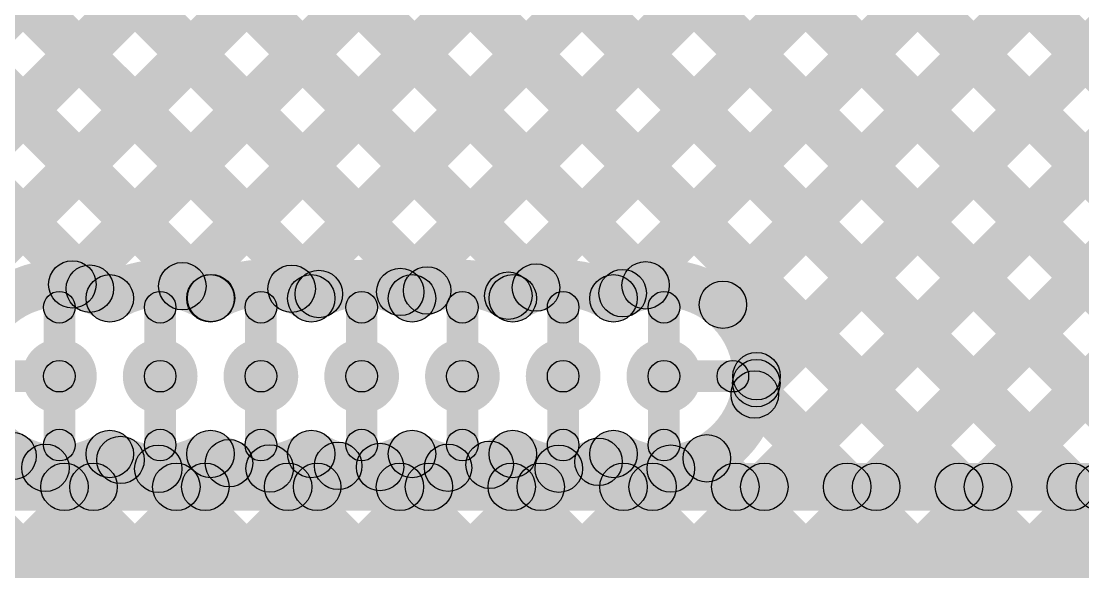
# Model space of a CAD drawing. Header units: millimetres. Extents: x 0 to 212, y 0 to 213.
# Drawn here: x 1.9158 to 2.2515, y 0.2961 to 0.4703 of the extents above; entities that cross this region are included whole.
import ezdxf

# ---------------------------------------------------------------- set-up
doc = ezdxf.new("R2010")
doc.units = ezdxf.units.MM
doc.header["$MEASUREMENT"] = 0
for name, color, linetype in [('BottomLayer', 5, 'Continuous'), ('BottomSolder', 6, 'Continuous'), ('TopLayer', 1, 'Continuous'), ('TopSolder', 216, 'Continuous'), ('ViaHoleLayer', 16, 'Continuous')]:
    doc.layers.add(name, color=color, linetype=linetype)

msp = doc.modelspace()

# ---------------------------------------------------------------- hatches: boundary and pattern name
at = {"layer": 'BottomLayer'}
for points in [[(1.76718, 0.3177), (1.75657, 0.3283), (2.5327, 1.10443), (2.5433, 1.09382)], [(1.80253, 0.3177), (1.79192, 0.3283), (2.5327, 1.06908), (2.5433, 1.05847)], [(1.83789, 0.3177), (1.82728, 0.3283), (2.5327, 1.03372), (2.5433, 1.02311)], [(1.93727, 0.38172), (1.92666, 0.39233), (2.5327, 0.99837), (2.5433, 0.98776)], [(1.7427, 0.95879), (1.7533, 0.9694), (2.36176, 0.36094), (2.35115, 0.35034)], [(1.97205, 0.38115), (1.96145, 0.39176), (2.5327, 0.96301), (2.5433, 0.9524)], [(1.7427, 0.92343), (1.7533, 0.93404), (2.34408, 0.34326), (2.33347, 0.33266)], [(2.0066, 0.38035), (1.996, 0.39096), (2.5327, 0.92765), (2.5433, 0.91705)], [(1.7427, 0.88808), (1.7533, 0.89869), (2.32369, 0.3283), (2.31308, 0.3177)], [(2.04095, 0.37934), (2.03035, 0.38995), (2.5327, 0.8923), (2.5433, 0.88169)], [(1.7427, 0.85272), (1.7533, 0.86333), (2.28833, 0.3283), (2.27772, 0.3177)], [(2.07512, 0.37815), (2.06451, 0.38876), (2.5327, 0.85694), (2.5433, 0.84634)], [(1.7427, 0.81737), (1.7533, 0.82798), (2.25297, 0.3283), (2.24237, 0.3177)], [(2.11127, 0.37895), (2.10067, 0.38956), (2.5327, 0.82159), (2.5433, 0.81098)], [(1.7427, 0.78201), (1.7533, 0.79262), (2.21762, 0.3283), (2.20701, 0.3177)], [(1.7427, 0.78201), (1.7533, 0.79262), (2.21762, 0.3283), (2.20701, 0.3177)], [(2.14297, 0.37529), (2.13236, 0.3859), (2.5327, 0.78623), (2.5433, 0.77563)], [(1.7427, 0.74666), (1.7533, 0.75726), (2.11853, 0.39204), (2.10792, 0.38143)], [(2.15353, 0.3505), (2.14293, 0.36111), (2.5327, 0.75088), (2.5433, 0.74027)], [(1.7427, 0.7113), (1.7533, 0.72191), (2.08388, 0.39133), (2.07327, 0.38073)], [(2.15608, 0.3177), (2.14548, 0.3283), (2.5327, 0.71552), (2.5433, 0.70492)], [(1.7427, 0.67594), (1.7533, 0.68655), (2.04944, 0.39041), (2.03884, 0.3798)], [(2.19144, 0.3177), (2.18083, 0.3283), (2.5327, 0.68017), (2.5433, 0.66956)], [(1.7427, 0.64059), (1.7533, 0.6512), (2.0152, 0.3893), (2.00459, 0.37869)], [(2.22679, 0.3177), (2.21619, 0.3283), (2.5327, 0.64481), (2.5433, 0.63421)], [(1.7427, 0.60523), (1.7533, 0.61584), (1.98113, 0.38802), (1.97052, 0.37741)], [(1.7427, 0.56988), (1.7533, 0.58049), (1.9428, 0.39099), (1.93219, 0.38038)], [(1.93287, 0.358), (1.92287, 0.358), (1.92287, 0.37981), (1.93287, 0.37981)], [(1.96473, 0.358), (1.95473, 0.358), (1.95473, 0.37981), (1.96473, 0.37981)], [(1.99658, 0.358), (1.98658, 0.358), (1.98658, 0.37981), (1.99658, 0.37981)], [(2.02844, 0.358), (2.01844, 0.358), (2.01844, 0.37981), (2.02844, 0.37981)], [(2.06029, 0.358), (2.05029, 0.358), (2.05029, 0.37981), (2.06029, 0.37981)], [(2.09215, 0.358), (2.08215, 0.358), (2.08215, 0.37981), (2.09215, 0.37981)], [(2.124, 0.358), (2.114, 0.358), (2.114, 0.37981), (2.124, 0.37981)], [(1.90606, 0.353), (1.90606, 0.363), (1.92787, 0.363), (1.92787, 0.353)], [(2.119, 0.353), (2.119, 0.363), (2.14081, 0.363), (2.14081, 0.353)], [(1.93287, 0.33619), (1.92287, 0.33619), (1.92287, 0.358), (1.93287, 0.358)], [(1.96473, 0.33619), (1.95473, 0.33619), (1.95473, 0.358), (1.96473, 0.358)], [(1.99658, 0.33619), (1.98658, 0.33619), (1.98658, 0.358), (1.99658, 0.358)], [(2.02844, 0.33619), (2.01844, 0.33619), (2.01844, 0.358), (2.02844, 0.358)], [(2.06029, 0.33619), (2.05029, 0.33619), (2.05029, 0.358), (2.06029, 0.358)], [(2.09215, 0.33619), (2.08215, 0.33619), (2.08215, 0.358), (2.09215, 0.358)], [(2.124, 0.33619), (2.114, 0.33619), (2.114, 0.358), (2.124, 0.358)], [(2.14243, 0.34692), (2.15304, 0.35753), (2.18226, 0.3283), (2.17165, 0.3177)], [(1.9086, 0.3177), (1.89799, 0.3283), (1.90772, 0.33803), (1.91833, 0.32743)], [(1.94395, 0.3177), (1.93335, 0.3283), (1.94186, 0.33682), (1.95247, 0.32621)], [(1.97931, 0.3177), (1.9687, 0.3283), (1.97618, 0.33579), (1.98679, 0.32518)], [(2.09303, 0.32561), (2.10364, 0.33621), (2.11155, 0.3283), (2.10094, 0.3177)], [(2.12728, 0.32672), (2.13788, 0.33733), (2.14691, 0.3283), (2.1363, 0.3177)], [(1.91814, 0.32372), (1.92875, 0.33433), (1.93477, 0.3283), (1.92417, 0.3177)], [(1.95383, 0.32339), (1.96443, 0.334), (1.97013, 0.3283), (1.95952, 0.3177)], [(1.98906, 0.32352), (1.99966, 0.33412), (2.00548, 0.3283), (1.99488, 0.3177)], [(2.01466, 0.3177), (2.00406, 0.3283), (2.0107, 0.33495), (2.02131, 0.32434)], [(2.02396, 0.32397), (2.03457, 0.33458), (2.04084, 0.3283), (2.03023, 0.3177)], [(2.05002, 0.3177), (2.03941, 0.3283), (2.04545, 0.33435), (2.05606, 0.32374)], [(2.0586, 0.32468), (2.06921, 0.33529), (2.0762, 0.3283), (2.06559, 0.3177)], [(2.08537, 0.3177), (2.07477, 0.3283), (2.08049, 0.33402), (2.09109, 0.32342)], [(2.12073, 0.3177), (2.11012, 0.3283), (2.11589, 0.33407), (2.1265, 0.32347)], [(1.33964, 0.3155), (1.33964, 0.3305), (2.32382, 0.3305), (2.32382, 0.3155)], [(1.3, 0.2835), (1.3, 0.3085), (2.335, 0.3085), (2.335, 0.2835)]]:
    msp.add_hatch(color=5, dxfattribs=at).paths.add_polyline_path(points)
h = msp.add_hatch(color=5, dxfattribs=at)
edge = h.paths.add_edge_path()
edge.add_arc((1.93196, 0.38702), 0.0075, 0, 360)
h = msp.add_hatch(color=5, dxfattribs=at)
edge = h.paths.add_edge_path()
edge.add_arc((1.9375, 0.38569), 0.0075, 0, 360)
h = msp.add_hatch(color=5, dxfattribs=at)
edge = h.paths.add_edge_path()
edge.add_arc((1.96675, 0.38646), 0.0075, 0, 360)
h = msp.add_hatch(color=5, dxfattribs=at)
edge = h.paths.add_edge_path()
edge.add_arc((2.0013, 0.38565), 0.0075, 0, 360)
h = msp.add_hatch(color=5, dxfattribs=at)
edge = h.paths.add_edge_path()
edge.add_arc((2.07857, 0.38603), 0.0075, 0, 360)
h = msp.add_hatch(color=5, dxfattribs=at)
edge = h.paths.add_edge_path()
edge.add_arc((2.11322, 0.38674), 0.0075, 0, 360)
h = msp.add_hatch(color=5, dxfattribs=at)
edge = h.paths.add_edge_path()
edge.add_arc((1.9438, 0.38261), 0.0075, 0, 360)
h = msp.add_hatch(color=5, dxfattribs=at)
edge = h.paths.add_edge_path()
edge.add_arc((1.9438, 0.38261), 0.0075, 0, 360)
h = msp.add_hatch(color=5, dxfattribs=at)
edge = h.paths.add_edge_path()
edge.add_arc((1.97565, 0.38261), 0.0075, 0, 360)
h = msp.add_hatch(color=5, dxfattribs=at)
edge = h.paths.add_edge_path()
edge.add_arc((1.97565, 0.38261), 0.0075, 0, 360)
h = msp.add_hatch(color=5, dxfattribs=at)
edge = h.paths.add_edge_path()
edge.add_arc((1.97582, 0.38271), 0.0075, 0, 360)
h = msp.add_hatch(color=5, dxfattribs=at)
edge = h.paths.add_edge_path()
edge.add_arc((2.00751, 0.38261), 0.0075, 0, 360)
h = msp.add_hatch(color=5, dxfattribs=at)
edge = h.paths.add_edge_path()
edge.add_arc((2.00751, 0.38261), 0.0075, 0, 360)
h = msp.add_hatch(color=5, dxfattribs=at)
edge = h.paths.add_edge_path()
edge.add_arc((2.0099, 0.384), 0.0075, 0, 360)
h = msp.add_hatch(color=5, dxfattribs=at)
edge = h.paths.add_edge_path()
edge.add_arc((2.03565, 0.38465), 0.0075, 0, 360)
h = msp.add_hatch(color=5, dxfattribs=at)
edge = h.paths.add_edge_path()
edge.add_arc((2.03936, 0.38261), 0.0075, 0, 360)
h = msp.add_hatch(color=5, dxfattribs=at)
edge = h.paths.add_edge_path()
edge.add_arc((2.03936, 0.38261), 0.0075, 0, 360)
h = msp.add_hatch(color=5, dxfattribs=at)
edge = h.paths.add_edge_path()
edge.add_arc((2.04414, 0.38511), 0.0075, 0, 360)
h = msp.add_hatch(color=5, dxfattribs=at)
edge = h.paths.add_edge_path()
edge.add_arc((2.06982, 0.38346), 0.0075, 0, 360)
h = msp.add_hatch(color=5, dxfattribs=at)
edge = h.paths.add_edge_path()
edge.add_arc((2.07122, 0.38261), 0.0075, 0, 360)
h = msp.add_hatch(color=5, dxfattribs=at)
edge = h.paths.add_edge_path()
edge.add_arc((2.07122, 0.38261), 0.0075, 0, 360)
h = msp.add_hatch(color=5, dxfattribs=at)
edge = h.paths.add_edge_path()
edge.add_arc((2.10307, 0.38261), 0.0075, 0, 360)
h = msp.add_hatch(color=5, dxfattribs=at)
edge = h.paths.add_edge_path()
edge.add_arc((2.10307, 0.38261), 0.0075, 0, 360)
h = msp.add_hatch(color=5, dxfattribs=at)
edge = h.paths.add_edge_path()
edge.add_arc((2.10597, 0.38426), 0.0075, 0, 360)
h = msp.add_hatch(color=5, dxfattribs=at)
edge = h.paths.add_edge_path()
edge.add_arc((2.13767, 0.3806), 0.0075, 0, 360)
h = msp.add_hatch(color=5, dxfattribs=at)
edge = h.paths.add_edge_path()
edge.add_arc((1.92787, 0.37981), 0.005, 0, 360)
h = msp.add_hatch(color=5, dxfattribs=at)
edge = h.paths.add_edge_path()
edge.add_arc((1.95973, 0.37981), 0.005, 0, 360)
h = msp.add_hatch(color=5, dxfattribs=at)
edge = h.paths.add_edge_path()
edge.add_arc((1.99158, 0.37981), 0.005, 0, 360)
h = msp.add_hatch(color=5, dxfattribs=at)
edge = h.paths.add_edge_path()
edge.add_arc((2.02344, 0.37981), 0.005, 0, 360)
h = msp.add_hatch(color=5, dxfattribs=at)
edge = h.paths.add_edge_path()
edge.add_arc((2.05529, 0.37981), 0.005, 0, 360)
h = msp.add_hatch(color=5, dxfattribs=at)
edge = h.paths.add_edge_path()
edge.add_arc((2.08715, 0.37981), 0.005, 0, 360)
h = msp.add_hatch(color=5, dxfattribs=at)
edge = h.paths.add_edge_path()
edge.add_arc((2.119, 0.37981), 0.005, 0, 360)
h = msp.add_hatch(color=5, dxfattribs=at)
edge = h.paths.add_edge_path()
edge.add_arc((1.92787, 0.358), 0.01181, 0, 360)
h = msp.add_hatch(color=5, dxfattribs=at)
edge = h.paths.add_edge_path()
edge.add_arc((1.95973, 0.358), 0.01181, 0, 360)
h = msp.add_hatch(color=5, dxfattribs=at)
edge = h.paths.add_edge_path()
edge.add_arc((1.99158, 0.358), 0.01181, 0, 360)
h = msp.add_hatch(color=5, dxfattribs=at)
edge = h.paths.add_edge_path()
edge.add_arc((2.02344, 0.358), 0.01181, 0, 360)
h = msp.add_hatch(color=5, dxfattribs=at)
edge = h.paths.add_edge_path()
edge.add_arc((2.05529, 0.358), 0.01181, 0, 360)
h = msp.add_hatch(color=5, dxfattribs=at)
edge = h.paths.add_edge_path()
edge.add_arc((2.08715, 0.358), 0.01181, 0, 360)
h = msp.add_hatch(color=5, dxfattribs=at)
edge = h.paths.add_edge_path()
edge.add_arc((2.119, 0.358), 0.01181, 0, 360)
h = msp.add_hatch(color=5, dxfattribs=at)
edge = h.paths.add_edge_path()
edge.add_arc((1.92787, 0.358), 0.005, 0, 360)
h = msp.add_hatch(color=5, dxfattribs=at)
edge = h.paths.add_edge_path()
edge.add_arc((1.92787, 0.358), 0.005, 0, 360)
h = msp.add_hatch(color=5, dxfattribs=at)
edge = h.paths.add_edge_path()
edge.add_arc((1.92787, 0.358), 0.005, 0, 360)
h = msp.add_hatch(color=5, dxfattribs=at)
edge = h.paths.add_edge_path()
edge.add_arc((1.95973, 0.358), 0.005, 0, 360)
h = msp.add_hatch(color=5, dxfattribs=at)
edge = h.paths.add_edge_path()
edge.add_arc((1.95973, 0.358), 0.005, 0, 360)
h = msp.add_hatch(color=5, dxfattribs=at)
edge = h.paths.add_edge_path()
edge.add_arc((1.99158, 0.358), 0.005, 0, 360)
h = msp.add_hatch(color=5, dxfattribs=at)
edge = h.paths.add_edge_path()
edge.add_arc((1.99158, 0.358), 0.005, 0, 360)
h = msp.add_hatch(color=5, dxfattribs=at)
edge = h.paths.add_edge_path()
edge.add_arc((2.02344, 0.358), 0.005, 0, 360)
h = msp.add_hatch(color=5, dxfattribs=at)
edge = h.paths.add_edge_path()
edge.add_arc((2.02344, 0.358), 0.005, 0, 360)
h = msp.add_hatch(color=5, dxfattribs=at)
edge = h.paths.add_edge_path()
edge.add_arc((2.05529, 0.358), 0.005, 0, 360)
h = msp.add_hatch(color=5, dxfattribs=at)
edge = h.paths.add_edge_path()
edge.add_arc((2.05529, 0.358), 0.005, 0, 360)
h = msp.add_hatch(color=5, dxfattribs=at)
edge = h.paths.add_edge_path()
edge.add_arc((2.08715, 0.358), 0.005, 0, 360)
h = msp.add_hatch(color=5, dxfattribs=at)
edge = h.paths.add_edge_path()
edge.add_arc((2.08715, 0.358), 0.005, 0, 360)
h = msp.add_hatch(color=5, dxfattribs=at)
edge = h.paths.add_edge_path()
edge.add_arc((2.119, 0.358), 0.005, 0, 360)
h = msp.add_hatch(color=5, dxfattribs=at)
edge = h.paths.add_edge_path()
edge.add_arc((2.119, 0.358), 0.005, 0, 360)
h = msp.add_hatch(color=5, dxfattribs=at)
edge = h.paths.add_edge_path()
edge.add_arc((2.119, 0.358), 0.005, 0, 360)
h = msp.add_hatch(color=5, dxfattribs=at)
edge = h.paths.add_edge_path()
edge.add_arc((2.14081, 0.358), 0.005, 0, 360)
h = msp.add_hatch(color=5, dxfattribs=at)
edge = h.paths.add_edge_path()
edge.add_arc((2.14823, 0.3558), 0.0075, 0, 360)
h = msp.add_hatch(color=5, dxfattribs=at)
edge = h.paths.add_edge_path()
edge.add_arc((2.14831, 0.358), 0.0075, 0, 360)
h = msp.add_hatch(color=5, dxfattribs=at)
edge = h.paths.add_edge_path()
edge.add_arc((2.14831, 0.358), 0.0075, 0, 360)
h = msp.add_hatch(color=5, dxfattribs=at)
edge = h.paths.add_edge_path()
edge.add_arc((2.14774, 0.35222), 0.0075, 0, 360)
h = msp.add_hatch(color=5, dxfattribs=at)
edge = h.paths.add_edge_path()
edge.add_arc((1.91302, 0.33273), 0.0075, 0, 360)
h = msp.add_hatch(color=5, dxfattribs=at)
edge = h.paths.add_edge_path()
edge.add_arc((1.92787, 0.33619), 0.005, 0, 360)
h = msp.add_hatch(color=5, dxfattribs=at)
edge = h.paths.add_edge_path()
edge.add_arc((1.9438, 0.33339), 0.0075, 0, 360)
h = msp.add_hatch(color=5, dxfattribs=at)
edge = h.paths.add_edge_path()
edge.add_arc((1.9438, 0.33339), 0.0075, 0, 360)
h = msp.add_hatch(color=5, dxfattribs=at)
edge = h.paths.add_edge_path()
edge.add_arc((1.94717, 0.33152), 0.0075, 0, 360)
h = msp.add_hatch(color=5, dxfattribs=at)
edge = h.paths.add_edge_path()
edge.add_arc((1.95973, 0.33619), 0.005, 0, 360)
h = msp.add_hatch(color=5, dxfattribs=at)
edge = h.paths.add_edge_path()
edge.add_arc((1.97565, 0.33339), 0.0075, 0, 360)
h = msp.add_hatch(color=5, dxfattribs=at)
edge = h.paths.add_edge_path()
edge.add_arc((1.97565, 0.33339), 0.0075, 0, 360)
h = msp.add_hatch(color=5, dxfattribs=at)
edge = h.paths.add_edge_path()
edge.add_arc((1.99158, 0.33619), 0.005, 0, 360)
h = msp.add_hatch(color=5, dxfattribs=at)
edge = h.paths.add_edge_path()
edge.add_arc((2.00751, 0.33339), 0.0075, 0, 360)
h = msp.add_hatch(color=5, dxfattribs=at)
edge = h.paths.add_edge_path()
edge.add_arc((2.00751, 0.33339), 0.0075, 0, 360)
h = msp.add_hatch(color=5, dxfattribs=at)
edge = h.paths.add_edge_path()
edge.add_arc((2.02344, 0.33619), 0.005, 0, 360)
h = msp.add_hatch(color=5, dxfattribs=at)
edge = h.paths.add_edge_path()
edge.add_arc((2.03936, 0.33339), 0.0075, 0, 360)
h = msp.add_hatch(color=5, dxfattribs=at)
edge = h.paths.add_edge_path()
edge.add_arc((2.03936, 0.33339), 0.0075, 0, 360)
h = msp.add_hatch(color=5, dxfattribs=at)
edge = h.paths.add_edge_path()
edge.add_arc((2.05529, 0.33619), 0.005, 0, 360)
h = msp.add_hatch(color=5, dxfattribs=at)
edge = h.paths.add_edge_path()
edge.add_arc((2.07122, 0.33339), 0.0075, 0, 360)
h = msp.add_hatch(color=5, dxfattribs=at)
edge = h.paths.add_edge_path()
edge.add_arc((2.07122, 0.33339), 0.0075, 0, 360)
h = msp.add_hatch(color=5, dxfattribs=at)
edge = h.paths.add_edge_path()
edge.add_arc((2.08715, 0.33619), 0.005, 0, 360)
h = msp.add_hatch(color=5, dxfattribs=at)
edge = h.paths.add_edge_path()
edge.add_arc((2.10307, 0.33339), 0.0075, 0, 360)
h = msp.add_hatch(color=5, dxfattribs=at)
edge = h.paths.add_edge_path()
edge.add_arc((2.10307, 0.33339), 0.0075, 0, 360)
h = msp.add_hatch(color=5, dxfattribs=at)
edge = h.paths.add_edge_path()
edge.add_arc((2.119, 0.33619), 0.005, 0, 360)
h = msp.add_hatch(color=5, dxfattribs=at)
edge = h.paths.add_edge_path()
edge.add_arc((2.13258, 0.33202), 0.0075, 0, 360)
h = msp.add_hatch(color=5, dxfattribs=at)
edge = h.paths.add_edge_path()
edge.add_arc((1.92345, 0.32903), 0.0075, 0, 360)
h = msp.add_hatch(color=5, dxfattribs=at)
edge = h.paths.add_edge_path()
edge.add_arc((1.95913, 0.3287), 0.0075, 0, 360)
h = msp.add_hatch(color=5, dxfattribs=at)
edge = h.paths.add_edge_path()
edge.add_arc((1.98149, 0.33048), 0.0075, 0, 360)
h = msp.add_hatch(color=5, dxfattribs=at)
edge = h.paths.add_edge_path()
edge.add_arc((1.99436, 0.32882), 0.0075, 0, 360)
h = msp.add_hatch(color=5, dxfattribs=at)
edge = h.paths.add_edge_path()
edge.add_arc((2.01601, 0.32965), 0.0075, 0, 360)
h = msp.add_hatch(color=5, dxfattribs=at)
edge = h.paths.add_edge_path()
edge.add_arc((2.02926, 0.32927), 0.0075, 0, 360)
h = msp.add_hatch(color=5, dxfattribs=at)
edge = h.paths.add_edge_path()
edge.add_arc((2.05076, 0.32904), 0.0075, 0, 360)
h = msp.add_hatch(color=5, dxfattribs=at)
edge = h.paths.add_edge_path()
edge.add_arc((2.06391, 0.32998), 0.0075, 0, 360)
h = msp.add_hatch(color=5, dxfattribs=at)
edge = h.paths.add_edge_path()
edge.add_arc((2.08579, 0.32872), 0.0075, 0, 360)
h = msp.add_hatch(color=5, dxfattribs=at)
edge = h.paths.add_edge_path()
edge.add_arc((2.09834, 0.33091), 0.0075, 0, 360)
h = msp.add_hatch(color=5, dxfattribs=at)
edge = h.paths.add_edge_path()
edge.add_arc((2.1212, 0.32877), 0.0075, 0, 360)
h = msp.add_hatch(color=5, dxfattribs=at)
edge = h.paths.add_edge_path()
edge.add_arc((1.92947, 0.323), 0.0075, 0, 360)
h = msp.add_hatch(color=5, dxfattribs=at)
edge = h.paths.add_edge_path()
edge.add_arc((1.93865, 0.323), 0.0075, 0, 360)
h = msp.add_hatch(color=5, dxfattribs=at)
edge = h.paths.add_edge_path()
edge.add_arc((1.96483, 0.323), 0.0075, 0, 360)
h = msp.add_hatch(color=5, dxfattribs=at)
edge = h.paths.add_edge_path()
edge.add_arc((1.974, 0.323), 0.0075, 0, 360)
h = msp.add_hatch(color=5, dxfattribs=at)
edge = h.paths.add_edge_path()
edge.add_arc((2.00018, 0.323), 0.0075, 0, 360)
h = msp.add_hatch(color=5, dxfattribs=at)
edge = h.paths.add_edge_path()
edge.add_arc((2.00936, 0.323), 0.0075, 0, 360)
h = msp.add_hatch(color=5, dxfattribs=at)
edge = h.paths.add_edge_path()
edge.add_arc((2.03554, 0.323), 0.0075, 0, 360)
h = msp.add_hatch(color=5, dxfattribs=at)
edge = h.paths.add_edge_path()
edge.add_arc((2.04471, 0.323), 0.0075, 0, 360)
h = msp.add_hatch(color=5, dxfattribs=at)
edge = h.paths.add_edge_path()
edge.add_arc((2.07089, 0.323), 0.0075, 0, 360)
h = msp.add_hatch(color=5, dxfattribs=at)
edge = h.paths.add_edge_path()
edge.add_arc((2.08007, 0.323), 0.0075, 0, 360)
h = msp.add_hatch(color=5, dxfattribs=at)
edge = h.paths.add_edge_path()
edge.add_arc((2.10625, 0.323), 0.0075, 0, 360)
h = msp.add_hatch(color=5, dxfattribs=at)
edge = h.paths.add_edge_path()
edge.add_arc((2.11543, 0.323), 0.0075, 0, 360)
h = msp.add_hatch(color=5, dxfattribs=at)
edge = h.paths.add_edge_path()
edge.add_arc((2.1416, 0.323), 0.0075, 0, 360)
h = msp.add_hatch(color=5, dxfattribs=at)
edge = h.paths.add_edge_path()
edge.add_arc((2.15078, 0.323), 0.0075, 0, 360)
h = msp.add_hatch(color=5, dxfattribs=at)
edge = h.paths.add_edge_path()
edge.add_arc((2.17696, 0.323), 0.0075, 0, 360)
h = msp.add_hatch(color=5, dxfattribs=at)
edge = h.paths.add_edge_path()
edge.add_arc((2.18614, 0.323), 0.0075, 0, 360)
h = msp.add_hatch(color=5, dxfattribs=at)
edge = h.paths.add_edge_path()
edge.add_arc((2.21232, 0.323), 0.0075, 0, 360)
h = msp.add_hatch(color=5, dxfattribs=at)
edge = h.paths.add_edge_path()
edge.add_arc((2.21231, 0.323), 0.0075, 0, 360)
h = msp.add_hatch(color=5, dxfattribs=at)
edge = h.paths.add_edge_path()
edge.add_arc((2.22149, 0.323), 0.0075, 0, 360)
h = msp.add_hatch(color=5, dxfattribs=at)
edge = h.paths.add_edge_path()
edge.add_arc((2.24767, 0.323), 0.0075, 0, 360)
h = msp.add_hatch(color=5, dxfattribs=at)
edge = h.paths.add_edge_path()
edge.add_arc((2.25685, 0.323), 0.0075, 0, 360)
at = {"layer": 'BottomSolder'}
h = msp.add_hatch(color=6, dxfattribs=at)
edge = h.paths.add_edge_path()
edge.add_arc((1.92787, 0.358), 0.00991, 0, 360)
h = msp.add_hatch(color=6, dxfattribs=at)
edge = h.paths.add_edge_path()
edge.add_arc((1.95973, 0.358), 0.00991, 0, 360)
h = msp.add_hatch(color=6, dxfattribs=at)
edge = h.paths.add_edge_path()
edge.add_arc((1.99158, 0.358), 0.00991, 0, 360)
h = msp.add_hatch(color=6, dxfattribs=at)
edge = h.paths.add_edge_path()
edge.add_arc((2.02344, 0.358), 0.00991, 0, 360)
h = msp.add_hatch(color=6, dxfattribs=at)
edge = h.paths.add_edge_path()
edge.add_arc((2.05529, 0.358), 0.00991, 0, 360)
h = msp.add_hatch(color=6, dxfattribs=at)
edge = h.paths.add_edge_path()
edge.add_arc((2.08715, 0.358), 0.00991, 0, 360)
h = msp.add_hatch(color=6, dxfattribs=at)
edge = h.paths.add_edge_path()
edge.add_arc((2.119, 0.358), 0.00991, 0, 360)
at = {"layer": 'TopLayer'}
for points in [[(1.43399, -0.01548), (1.42339, -0.00488), (2.5317, 1.10343), (2.5423, 1.09282)], [(1.46935, -0.01548), (1.45874, -0.00488), (2.5317, 1.06808), (2.5423, 1.05747)], [(1.50471, -0.01548), (1.4941, -0.00488), (2.5317, 1.03272), (2.5423, 1.02211)], [(1.93727, 0.38172), (1.92666, 0.39233), (2.5317, 0.99737), (2.5423, 0.98676)], [(1.97205, 0.38115), (1.96145, 0.39176), (2.5317, 0.96201), (2.5423, 0.9514)], [(2.0066, 0.38035), (1.996, 0.39096), (2.5317, 0.92665), (2.5423, 0.91605)], [(1.8117, 0.88979), (1.8223, 0.9004), (2.5423, 0.1804), (2.5317, 0.16979)], [(2.04095, 0.37934), (2.03035, 0.38995), (2.5317, 0.8913), (2.5423, 0.88069)], [(1.8117, 0.85443), (1.8223, 0.86504), (2.53956, 0.14778), (2.52896, 0.13718)], [(2.07512, 0.37815), (2.06451, 0.38876), (2.5317, 0.85594), (2.5423, 0.84534)], [(1.8117, 0.81908), (1.8223, 0.82969), (2.50353, 0.14846), (2.49292, 0.13786)], [(2.11127, 0.37895), (2.10067, 0.38956), (2.5317, 0.82059), (2.5423, 0.80998)], [(1.8117, 0.78372), (1.8223, 0.79433), (2.47497, 0.14166), (2.46436, 0.13106)], [(2.14297, 0.37529), (2.13236, 0.3859), (2.5317, 0.78523), (2.5423, 0.77463)], [(1.8117, 0.74837), (1.8223, 0.75898), (2.45066, 0.13061), (2.44006, 0.12001)], [(2.15353, 0.3505), (2.14293, 0.36111), (2.5317, 0.74988), (2.5423, 0.73927)], [(1.8117, 0.71301), (1.8223, 0.72362), (2.42986, 0.11606), (2.41926, 0.10545)], [(1.8117, 0.71301), (1.8223, 0.72362), (2.42986, 0.11606), (2.41926, 0.10545)], [(1.8229, -0.01548), (1.8123, -0.00488), (2.5317, 0.71452), (2.5423, 0.70392)], [(1.8117, 0.67766), (1.8223, 0.68826), (2.11853, 0.39204), (2.10792, 0.38143)], [(1.85826, -0.01548), (1.84765, -0.00488), (2.5317, 0.67917), (2.5423, 0.66856)], [(1.8117, 0.6423), (1.8223, 0.65291), (2.08388, 0.39133), (2.07327, 0.38073)], [(1.89361, -0.01548), (1.88301, -0.00488), (2.5317, 0.64381), (2.5423, 0.63321)], [(1.8117, 0.60694), (1.8223, 0.61755), (2.04944, 0.39041), (2.03884, 0.3798)], [(1.92897, -0.01548), (1.91836, -0.00488), (2.5317, 0.60846), (2.5423, 0.59785)], [(1.80323, 0.58005), (1.81384, 0.59066), (2.0152, 0.3893), (2.00459, 0.37869)], [(1.78556, 0.56237), (1.79616, 0.57298), (1.98113, 0.38802), (1.97052, 0.37741)], [(1.76788, 0.5447), (1.77849, 0.5553), (1.9428, 0.39099), (1.93219, 0.38038)], [(1.71485, 0.49166), (1.72545, 0.50227), (2.2326, -0.00488), (2.22199, -0.01548)], [(1.93287, 0.358), (1.92287, 0.358), (1.92287, 0.37981), (1.93287, 0.37981)], [(1.96473, 0.358), (1.95473, 0.358), (1.95473, 0.37981), (1.96473, 0.37981)], [(1.99658, 0.358), (1.98658, 0.358), (1.98658, 0.37981), (1.99658, 0.37981)], [(2.02844, 0.358), (2.01844, 0.358), (2.01844, 0.37981), (2.02844, 0.37981)], [(2.06029, 0.358), (2.05029, 0.358), (2.05029, 0.37981), (2.06029, 0.37981)], [(2.09215, 0.358), (2.08215, 0.358), (2.08215, 0.37981), (2.09215, 0.37981)], [(2.124, 0.358), (2.114, 0.358), (2.114, 0.37981), (2.124, 0.37981)], [(1.90606, 0.353), (1.90606, 0.363), (1.92787, 0.363), (1.92787, 0.353)], [(2.119, 0.353), (2.119, 0.363), (2.14081, 0.363), (2.14081, 0.353)], [(1.93287, 0.33619), (1.92287, 0.33619), (1.92287, 0.358), (1.93287, 0.358)], [(1.96473, 0.33619), (1.95473, 0.33619), (1.95473, 0.358), (1.96473, 0.358)], [(1.99658, 0.33619), (1.98658, 0.33619), (1.98658, 0.358), (1.99658, 0.358)], [(2.02844, 0.33619), (2.01844, 0.33619), (2.01844, 0.358), (2.02844, 0.358)], [(2.06029, 0.33619), (2.05029, 0.33619), (2.05029, 0.358), (2.06029, 0.358)], [(2.09215, 0.33619), (2.08215, 0.33619), (2.08215, 0.358), (2.09215, 0.358)], [(2.124, 0.33619), (2.114, 0.33619), (2.114, 0.358), (2.124, 0.358)], [(2.14243, 0.34692), (2.15304, 0.35753), (2.41227, 0.0983), (2.40166, 0.08769)], [(1.57542, -0.01548), (1.56481, -0.00488), (1.90772, 0.33803), (1.91833, 0.32743)], [(1.61077, -0.01548), (1.60016, -0.00488), (1.94186, 0.33682), (1.95247, 0.32621)], [(1.64613, -0.01548), (1.63552, -0.00488), (1.97618, 0.33579), (1.98679, 0.32518)], [(2.09303, 0.32561), (2.10364, 0.33621), (2.38705, 0.05281), (2.37644, 0.0422)], [(2.12728, 0.32672), (2.13788, 0.33733), (2.39788, 0.07733), (2.38728, 0.06672)], [(1.68148, -0.01548), (1.67088, -0.00488), (2.0107, 0.33495), (2.02131, 0.32434)], [(1.71684, -0.01548), (1.70623, -0.00488), (2.04545, 0.33435), (2.05606, 0.32374)], [(1.75219, -0.01548), (1.74159, -0.00488), (2.08049, 0.33402), (2.09109, 0.32342)], [(1.78755, -0.01548), (1.77694, -0.00488), (2.11589, 0.33407), (2.1265, 0.32347)], [(1.91814, 0.32372), (1.92875, 0.33433), (2.26796, -0.00488), (2.25735, -0.01548)], [(1.95383, 0.32339), (1.96443, 0.334), (2.30331, -0.00488), (2.2927, -0.01548)], [(1.98906, 0.32352), (1.99966, 0.33412), (2.33867, -0.00488), (2.32806, -0.01548)], [(2.02396, 0.32397), (2.03457, 0.33458), (2.37402, -0.00488), (2.36341, -0.01548)], [(2.0586, 0.32468), (2.06921, 0.33529), (2.38054, 0.02395), (2.36994, 0.01335)]]:
    msp.add_hatch(color=1, dxfattribs=at).paths.add_polyline_path(points)
h = msp.add_hatch(color=1, dxfattribs=at)
edge = h.paths.add_edge_path()
edge.add_arc((1.93196, 0.38702), 0.0075, 0, 360)
h = msp.add_hatch(color=1, dxfattribs=at)
edge = h.paths.add_edge_path()
edge.add_arc((1.9375, 0.38569), 0.0075, 0, 360)
h = msp.add_hatch(color=1, dxfattribs=at)
edge = h.paths.add_edge_path()
edge.add_arc((1.96675, 0.38646), 0.0075, 0, 360)
h = msp.add_hatch(color=1, dxfattribs=at)
edge = h.paths.add_edge_path()
edge.add_arc((2.0013, 0.38565), 0.0075, 0, 360)
h = msp.add_hatch(color=1, dxfattribs=at)
edge = h.paths.add_edge_path()
edge.add_arc((2.07857, 0.38603), 0.0075, 0, 360)
h = msp.add_hatch(color=1, dxfattribs=at)
edge = h.paths.add_edge_path()
edge.add_arc((2.11322, 0.38674), 0.0075, 0, 360)
h = msp.add_hatch(color=1, dxfattribs=at)
edge = h.paths.add_edge_path()
edge.add_arc((1.9438, 0.38261), 0.0075, 0, 360)
h = msp.add_hatch(color=1, dxfattribs=at)
edge = h.paths.add_edge_path()
edge.add_arc((1.9438, 0.38261), 0.0075, 0, 360)
h = msp.add_hatch(color=1, dxfattribs=at)
edge = h.paths.add_edge_path()
edge.add_arc((1.97565, 0.38261), 0.0075, 0, 360)
h = msp.add_hatch(color=1, dxfattribs=at)
edge = h.paths.add_edge_path()
edge.add_arc((1.97565, 0.38261), 0.0075, 0, 360)
h = msp.add_hatch(color=1, dxfattribs=at)
edge = h.paths.add_edge_path()
edge.add_arc((1.97582, 0.38271), 0.0075, 0, 360)
h = msp.add_hatch(color=1, dxfattribs=at)
edge = h.paths.add_edge_path()
edge.add_arc((2.00751, 0.38261), 0.0075, 0, 360)
h = msp.add_hatch(color=1, dxfattribs=at)
edge = h.paths.add_edge_path()
edge.add_arc((2.00751, 0.38261), 0.0075, 0, 360)
h = msp.add_hatch(color=1, dxfattribs=at)
edge = h.paths.add_edge_path()
edge.add_arc((2.0099, 0.384), 0.0075, 0, 360)
h = msp.add_hatch(color=1, dxfattribs=at)
edge = h.paths.add_edge_path()
edge.add_arc((2.03565, 0.38465), 0.0075, 0, 360)
h = msp.add_hatch(color=1, dxfattribs=at)
edge = h.paths.add_edge_path()
edge.add_arc((2.03936, 0.38261), 0.0075, 0, 360)
h = msp.add_hatch(color=1, dxfattribs=at)
edge = h.paths.add_edge_path()
edge.add_arc((2.03936, 0.38261), 0.0075, 0, 360)
h = msp.add_hatch(color=1, dxfattribs=at)
edge = h.paths.add_edge_path()
edge.add_arc((2.04414, 0.38511), 0.0075, 0, 360)
h = msp.add_hatch(color=1, dxfattribs=at)
edge = h.paths.add_edge_path()
edge.add_arc((2.06982, 0.38346), 0.0075, 0, 360)
h = msp.add_hatch(color=1, dxfattribs=at)
edge = h.paths.add_edge_path()
edge.add_arc((2.07122, 0.38261), 0.0075, 0, 360)
h = msp.add_hatch(color=1, dxfattribs=at)
edge = h.paths.add_edge_path()
edge.add_arc((2.07122, 0.38261), 0.0075, 0, 360)
h = msp.add_hatch(color=1, dxfattribs=at)
edge = h.paths.add_edge_path()
edge.add_arc((2.10307, 0.38261), 0.0075, 0, 360)
h = msp.add_hatch(color=1, dxfattribs=at)
edge = h.paths.add_edge_path()
edge.add_arc((2.10307, 0.38261), 0.0075, 0, 360)
h = msp.add_hatch(color=1, dxfattribs=at)
edge = h.paths.add_edge_path()
edge.add_arc((2.10597, 0.38426), 0.0075, 0, 360)
h = msp.add_hatch(color=1, dxfattribs=at)
edge = h.paths.add_edge_path()
edge.add_arc((2.13767, 0.3806), 0.0075, 0, 360)
h = msp.add_hatch(color=1, dxfattribs=at)
edge = h.paths.add_edge_path()
edge.add_arc((1.92787, 0.37981), 0.005, 0, 360)
h = msp.add_hatch(color=1, dxfattribs=at)
edge = h.paths.add_edge_path()
edge.add_arc((1.95973, 0.37981), 0.005, 0, 360)
h = msp.add_hatch(color=1, dxfattribs=at)
edge = h.paths.add_edge_path()
edge.add_arc((1.99158, 0.37981), 0.005, 0, 360)
h = msp.add_hatch(color=1, dxfattribs=at)
edge = h.paths.add_edge_path()
edge.add_arc((2.02344, 0.37981), 0.005, 0, 360)
h = msp.add_hatch(color=1, dxfattribs=at)
edge = h.paths.add_edge_path()
edge.add_arc((2.05529, 0.37981), 0.005, 0, 360)
h = msp.add_hatch(color=1, dxfattribs=at)
edge = h.paths.add_edge_path()
edge.add_arc((2.08715, 0.37981), 0.005, 0, 360)
h = msp.add_hatch(color=1, dxfattribs=at)
edge = h.paths.add_edge_path()
edge.add_arc((2.119, 0.37981), 0.005, 0, 360)
h = msp.add_hatch(color=1, dxfattribs=at)
edge = h.paths.add_edge_path()
edge.add_arc((1.92787, 0.358), 0.01181, 0, 360)
h = msp.add_hatch(color=1, dxfattribs=at)
edge = h.paths.add_edge_path()
edge.add_arc((1.95973, 0.358), 0.01181, 0, 360)
h = msp.add_hatch(color=1, dxfattribs=at)
edge = h.paths.add_edge_path()
edge.add_arc((1.99158, 0.358), 0.01181, 0, 360)
h = msp.add_hatch(color=1, dxfattribs=at)
edge = h.paths.add_edge_path()
edge.add_arc((2.02344, 0.358), 0.01181, 0, 360)
h = msp.add_hatch(color=1, dxfattribs=at)
edge = h.paths.add_edge_path()
edge.add_arc((2.05529, 0.358), 0.01181, 0, 360)
h = msp.add_hatch(color=1, dxfattribs=at)
edge = h.paths.add_edge_path()
edge.add_arc((2.08715, 0.358), 0.01181, 0, 360)
h = msp.add_hatch(color=1, dxfattribs=at)
edge = h.paths.add_edge_path()
edge.add_arc((2.119, 0.358), 0.01181, 0, 360)
h = msp.add_hatch(color=1, dxfattribs=at)
edge = h.paths.add_edge_path()
edge.add_arc((1.92787, 0.358), 0.005, 0, 360)
h = msp.add_hatch(color=1, dxfattribs=at)
edge = h.paths.add_edge_path()
edge.add_arc((1.92787, 0.358), 0.005, 0, 360)
h = msp.add_hatch(color=1, dxfattribs=at)
edge = h.paths.add_edge_path()
edge.add_arc((1.92787, 0.358), 0.005, 0, 360)
h = msp.add_hatch(color=1, dxfattribs=at)
edge = h.paths.add_edge_path()
edge.add_arc((1.95973, 0.358), 0.005, 0, 360)
h = msp.add_hatch(color=1, dxfattribs=at)
edge = h.paths.add_edge_path()
edge.add_arc((1.95973, 0.358), 0.005, 0, 360)
h = msp.add_hatch(color=1, dxfattribs=at)
edge = h.paths.add_edge_path()
edge.add_arc((1.99158, 0.358), 0.005, 0, 360)
h = msp.add_hatch(color=1, dxfattribs=at)
edge = h.paths.add_edge_path()
edge.add_arc((1.99158, 0.358), 0.005, 0, 360)
h = msp.add_hatch(color=1, dxfattribs=at)
edge = h.paths.add_edge_path()
edge.add_arc((2.02344, 0.358), 0.005, 0, 360)
h = msp.add_hatch(color=1, dxfattribs=at)
edge = h.paths.add_edge_path()
edge.add_arc((2.02344, 0.358), 0.005, 0, 360)
h = msp.add_hatch(color=1, dxfattribs=at)
edge = h.paths.add_edge_path()
edge.add_arc((2.05529, 0.358), 0.005, 0, 360)
h = msp.add_hatch(color=1, dxfattribs=at)
edge = h.paths.add_edge_path()
edge.add_arc((2.05529, 0.358), 0.005, 0, 360)
h = msp.add_hatch(color=1, dxfattribs=at)
edge = h.paths.add_edge_path()
edge.add_arc((2.08715, 0.358), 0.005, 0, 360)
h = msp.add_hatch(color=1, dxfattribs=at)
edge = h.paths.add_edge_path()
edge.add_arc((2.08715, 0.358), 0.005, 0, 360)
h = msp.add_hatch(color=1, dxfattribs=at)
edge = h.paths.add_edge_path()
edge.add_arc((2.119, 0.358), 0.005, 0, 360)
h = msp.add_hatch(color=1, dxfattribs=at)
edge = h.paths.add_edge_path()
edge.add_arc((2.119, 0.358), 0.005, 0, 360)
h = msp.add_hatch(color=1, dxfattribs=at)
edge = h.paths.add_edge_path()
edge.add_arc((2.119, 0.358), 0.005, 0, 360)
h = msp.add_hatch(color=1, dxfattribs=at)
edge = h.paths.add_edge_path()
edge.add_arc((2.14081, 0.358), 0.005, 0, 360)
h = msp.add_hatch(color=1, dxfattribs=at)
edge = h.paths.add_edge_path()
edge.add_arc((2.14823, 0.3558), 0.0075, 0, 360)
h = msp.add_hatch(color=1, dxfattribs=at)
edge = h.paths.add_edge_path()
edge.add_arc((2.14831, 0.358), 0.0075, 0, 360)
h = msp.add_hatch(color=1, dxfattribs=at)
edge = h.paths.add_edge_path()
edge.add_arc((2.14831, 0.358), 0.0075, 0, 360)
h = msp.add_hatch(color=1, dxfattribs=at)
edge = h.paths.add_edge_path()
edge.add_arc((2.14774, 0.35222), 0.0075, 0, 360)
h = msp.add_hatch(color=1, dxfattribs=at)
edge = h.paths.add_edge_path()
edge.add_arc((1.91302, 0.33273), 0.0075, 0, 360)
h = msp.add_hatch(color=1, dxfattribs=at)
edge = h.paths.add_edge_path()
edge.add_arc((1.92787, 0.33619), 0.005, 0, 360)
h = msp.add_hatch(color=1, dxfattribs=at)
edge = h.paths.add_edge_path()
edge.add_arc((1.9438, 0.33339), 0.0075, 0, 360)
h = msp.add_hatch(color=1, dxfattribs=at)
edge = h.paths.add_edge_path()
edge.add_arc((1.9438, 0.33339), 0.0075, 0, 360)
h = msp.add_hatch(color=1, dxfattribs=at)
edge = h.paths.add_edge_path()
edge.add_arc((1.94717, 0.33152), 0.0075, 0, 360)
h = msp.add_hatch(color=1, dxfattribs=at)
edge = h.paths.add_edge_path()
edge.add_arc((1.95973, 0.33619), 0.005, 0, 360)
h = msp.add_hatch(color=1, dxfattribs=at)
edge = h.paths.add_edge_path()
edge.add_arc((1.97565, 0.33339), 0.0075, 0, 360)
h = msp.add_hatch(color=1, dxfattribs=at)
edge = h.paths.add_edge_path()
edge.add_arc((1.97565, 0.33339), 0.0075, 0, 360)
h = msp.add_hatch(color=1, dxfattribs=at)
edge = h.paths.add_edge_path()
edge.add_arc((1.99158, 0.33619), 0.005, 0, 360)
h = msp.add_hatch(color=1, dxfattribs=at)
edge = h.paths.add_edge_path()
edge.add_arc((2.00751, 0.33339), 0.0075, 0, 360)
h = msp.add_hatch(color=1, dxfattribs=at)
edge = h.paths.add_edge_path()
edge.add_arc((2.00751, 0.33339), 0.0075, 0, 360)
h = msp.add_hatch(color=1, dxfattribs=at)
edge = h.paths.add_edge_path()
edge.add_arc((2.02344, 0.33619), 0.005, 0, 360)
h = msp.add_hatch(color=1, dxfattribs=at)
edge = h.paths.add_edge_path()
edge.add_arc((2.03936, 0.33339), 0.0075, 0, 360)
h = msp.add_hatch(color=1, dxfattribs=at)
edge = h.paths.add_edge_path()
edge.add_arc((2.03936, 0.33339), 0.0075, 0, 360)
h = msp.add_hatch(color=1, dxfattribs=at)
edge = h.paths.add_edge_path()
edge.add_arc((2.05529, 0.33619), 0.005, 0, 360)
h = msp.add_hatch(color=1, dxfattribs=at)
edge = h.paths.add_edge_path()
edge.add_arc((2.07122, 0.33339), 0.0075, 0, 360)
h = msp.add_hatch(color=1, dxfattribs=at)
edge = h.paths.add_edge_path()
edge.add_arc((2.07122, 0.33339), 0.0075, 0, 360)
h = msp.add_hatch(color=1, dxfattribs=at)
edge = h.paths.add_edge_path()
edge.add_arc((2.08715, 0.33619), 0.005, 0, 360)
h = msp.add_hatch(color=1, dxfattribs=at)
edge = h.paths.add_edge_path()
edge.add_arc((2.10307, 0.33339), 0.0075, 0, 360)
h = msp.add_hatch(color=1, dxfattribs=at)
edge = h.paths.add_edge_path()
edge.add_arc((2.10307, 0.33339), 0.0075, 0, 360)
h = msp.add_hatch(color=1, dxfattribs=at)
edge = h.paths.add_edge_path()
edge.add_arc((2.119, 0.33619), 0.005, 0, 360)
h = msp.add_hatch(color=1, dxfattribs=at)
edge = h.paths.add_edge_path()
edge.add_arc((2.13258, 0.33202), 0.0075, 0, 360)
h = msp.add_hatch(color=1, dxfattribs=at)
edge = h.paths.add_edge_path()
edge.add_arc((1.92345, 0.32903), 0.0075, 0, 360)
h = msp.add_hatch(color=1, dxfattribs=at)
edge = h.paths.add_edge_path()
edge.add_arc((1.95913, 0.3287), 0.0075, 0, 360)
h = msp.add_hatch(color=1, dxfattribs=at)
edge = h.paths.add_edge_path()
edge.add_arc((1.98149, 0.33048), 0.0075, 0, 360)
h = msp.add_hatch(color=1, dxfattribs=at)
edge = h.paths.add_edge_path()
edge.add_arc((1.99436, 0.32882), 0.0075, 0, 360)
h = msp.add_hatch(color=1, dxfattribs=at)
edge = h.paths.add_edge_path()
edge.add_arc((2.01601, 0.32965), 0.0075, 0, 360)
h = msp.add_hatch(color=1, dxfattribs=at)
edge = h.paths.add_edge_path()
edge.add_arc((2.02926, 0.32927), 0.0075, 0, 360)
h = msp.add_hatch(color=1, dxfattribs=at)
edge = h.paths.add_edge_path()
edge.add_arc((2.05076, 0.32904), 0.0075, 0, 360)
h = msp.add_hatch(color=1, dxfattribs=at)
edge = h.paths.add_edge_path()
edge.add_arc((2.06391, 0.32998), 0.0075, 0, 360)
h = msp.add_hatch(color=1, dxfattribs=at)
edge = h.paths.add_edge_path()
edge.add_arc((2.08579, 0.32872), 0.0075, 0, 360)
h = msp.add_hatch(color=1, dxfattribs=at)
edge = h.paths.add_edge_path()
edge.add_arc((2.09834, 0.33091), 0.0075, 0, 360)
h = msp.add_hatch(color=1, dxfattribs=at)
edge = h.paths.add_edge_path()
edge.add_arc((2.1212, 0.32877), 0.0075, 0, 360)
at = {"layer": 'TopSolder'}
h = msp.add_hatch(color=216, dxfattribs=at)
edge = h.paths.add_edge_path()
edge.add_arc((1.92787, 0.358), 0.00991, 0, 360)
h = msp.add_hatch(color=216, dxfattribs=at)
edge = h.paths.add_edge_path()
edge.add_arc((1.95973, 0.358), 0.00991, 0, 360)
h = msp.add_hatch(color=216, dxfattribs=at)
edge = h.paths.add_edge_path()
edge.add_arc((1.99158, 0.358), 0.00991, 0, 360)
h = msp.add_hatch(color=216, dxfattribs=at)
edge = h.paths.add_edge_path()
edge.add_arc((2.02344, 0.358), 0.00991, 0, 360)
h = msp.add_hatch(color=216, dxfattribs=at)
edge = h.paths.add_edge_path()
edge.add_arc((2.05529, 0.358), 0.00991, 0, 360)
h = msp.add_hatch(color=216, dxfattribs=at)
edge = h.paths.add_edge_path()
edge.add_arc((2.08715, 0.358), 0.00991, 0, 360)
h = msp.add_hatch(color=216, dxfattribs=at)
edge = h.paths.add_edge_path()
edge.add_arc((2.119, 0.358), 0.00991, 0, 360)
at = {"layer": 'ViaHoleLayer'}
h = msp.add_hatch(color=16, dxfattribs=at)
edge = h.paths.add_edge_path()
edge.add_arc((1.92787, 0.358), 0.00591, 0, 360)
h = msp.add_hatch(color=16, dxfattribs=at)
edge = h.paths.add_edge_path()
edge.add_arc((1.95973, 0.358), 0.00591, 0, 360)
h = msp.add_hatch(color=16, dxfattribs=at)
edge = h.paths.add_edge_path()
edge.add_arc((1.99158, 0.358), 0.00591, 0, 360)
h = msp.add_hatch(color=16, dxfattribs=at)
edge = h.paths.add_edge_path()
edge.add_arc((2.02344, 0.358), 0.00591, 0, 360)
h = msp.add_hatch(color=16, dxfattribs=at)
edge = h.paths.add_edge_path()
edge.add_arc((2.05529, 0.358), 0.00591, 0, 360)
h = msp.add_hatch(color=16, dxfattribs=at)
edge = h.paths.add_edge_path()
edge.add_arc((2.08715, 0.358), 0.00591, 0, 360)
h = msp.add_hatch(color=16, dxfattribs=at)
edge = h.paths.add_edge_path()
edge.add_arc((2.119, 0.358), 0.00591, 0, 360)

# ---------------------------------------------------------------- linework, layer by layer
at = {"layer": 'BottomLayer', "const_width": 0.015}
for points in [[(1.9438, 0.33339, -1.838502), (1.9438, 0.38261)], [(1.9438, 0.38261, -0.295403), (1.97565, 0.38261)], [(1.97565, 0.38261, -0.295403), (2.00751, 0.38261)], [(2.00751, 0.38261, -0.295403), (2.03936, 0.38261)], [(2.03936, 0.38261, -0.295403), (2.07122, 0.38261)], [(2.07122, 0.38261, -0.295403), (2.10307, 0.38261)], [(2.10307, 0.38261, -0.594433), (2.14831, 0.358)], [(2.14831, 0.358, -0.594433), (2.10307, 0.33339)], [(1.97565, 0.33339, -0.295403), (1.9438, 0.33339)], [(2.00751, 0.33339, -0.295403), (1.97565, 0.33339)], [(2.03936, 0.33339, -0.295403), (2.00751, 0.33339)], [(2.07122, 0.33339, -0.295403), (2.03936, 0.33339)], [(2.10307, 0.33339, -0.295403), (2.07122, 0.33339)]]:
    msp.add_lwpolyline(points, format="xyb", dxfattribs=at)
at = {"layer": 'BottomLayer'}
for centre, radius in [((1.93196, 0.38702), 0.0075), ((1.9375, 0.38569), 0.0075), ((1.96675, 0.38646), 0.0075), ((2.0013, 0.38565), 0.0075), ((2.07857, 0.38603), 0.0075), ((2.11322, 0.38674), 0.0075), ((1.9438, 0.38261), 0.0075), ((1.9438, 0.38261), 0.0075), ((1.97565, 0.38261), 0.0075), ((1.97565, 0.38261), 0.0075), ((1.97582, 0.38271), 0.0075), ((2.00751, 0.38261), 0.0075), ((2.00751, 0.38261), 0.0075), ((2.0099, 0.384), 0.0075), ((2.03565, 0.38465), 0.0075), ((2.03936, 0.38261), 0.0075), ((2.03936, 0.38261), 0.0075), ((2.04414, 0.38511), 0.0075), ((2.06982, 0.38346), 0.0075), ((2.07122, 0.38261), 0.0075), ((2.07122, 0.38261), 0.0075), ((2.10307, 0.38261), 0.0075), ((2.10307, 0.38261), 0.0075), ((2.10597, 0.38426), 0.0075), ((2.13767, 0.3806), 0.0075), ((1.92787, 0.37981), 0.005), ((1.95973, 0.37981), 0.005), ((1.99158, 0.37981), 0.005), ((2.02344, 0.37981), 0.005), ((2.05529, 0.37981), 0.005), ((2.08715, 0.37981), 0.005), ((2.119, 0.37981), 0.005), ((1.92787, 0.358), 0.005), ((1.92787, 0.358), 0.005), ((1.92787, 0.358), 0.005), ((1.95973, 0.358), 0.005), ((1.95973, 0.358), 0.005), ((1.99158, 0.358), 0.005), ((1.99158, 0.358), 0.005), ((2.02344, 0.358), 0.005), ((2.02344, 0.358), 0.005), ((2.05529, 0.358), 0.005), ((2.05529, 0.358), 0.005), ((2.08715, 0.358), 0.005), ((2.08715, 0.358), 0.005), ((2.119, 0.358), 0.005), ((2.119, 0.358), 0.005), ((2.119, 0.358), 0.005), ((2.14081, 0.358), 0.005), ((2.14823, 0.3558), 0.0075), ((2.14831, 0.358), 0.0075), ((2.14831, 0.358), 0.0075), ((2.14774, 0.35222), 0.0075), ((1.91302, 0.33273), 0.0075), ((1.92787, 0.33619), 0.005), ((1.9438, 0.33339), 0.0075), ((1.9438, 0.33339), 0.0075), ((1.94717, 0.33152), 0.0075), ((1.95973, 0.33619), 0.005), ((1.97565, 0.33339), 0.0075), ((1.97565, 0.33339), 0.0075), ((1.99158, 0.33619), 0.005), ((2.00751, 0.33339), 0.0075), ((2.00751, 0.33339), 0.0075), ((2.02344, 0.33619), 0.005), ((2.03936, 0.33339), 0.0075), ((2.03936, 0.33339), 0.0075), ((2.05529, 0.33619), 0.005), ((2.07122, 0.33339), 0.0075), ((2.07122, 0.33339), 0.0075), ((2.08715, 0.33619), 0.005), ((2.10307, 0.33339), 0.0075), ((2.10307, 0.33339), 0.0075), ((2.119, 0.33619), 0.005), ((2.13258, 0.33202), 0.0075), ((1.92345, 0.32903), 0.0075), ((1.95913, 0.3287), 0.0075), ((1.98149, 0.33048), 0.0075), ((1.99436, 0.32882), 0.0075), ((2.01601, 0.32965), 0.0075), ((2.02926, 0.32927), 0.0075), ((2.05076, 0.32904), 0.0075), ((2.06391, 0.32998), 0.0075), ((2.08579, 0.32872), 0.0075), ((2.09834, 0.33091), 0.0075), ((2.1212, 0.32877), 0.0075), ((1.92947, 0.323), 0.0075), ((1.93865, 0.323), 0.0075), ((1.96483, 0.323), 0.0075), ((1.974, 0.323), 0.0075), ((2.00018, 0.323), 0.0075), ((2.00936, 0.323), 0.0075), ((2.03554, 0.323), 0.0075), ((2.04471, 0.323), 0.0075), ((2.07089, 0.323), 0.0075), ((2.08007, 0.323), 0.0075), ((2.10625, 0.323), 0.0075), ((2.11543, 0.323), 0.0075), ((2.1416, 0.323), 0.0075), ((2.15078, 0.323), 0.0075), ((2.17696, 0.323), 0.0075), ((2.18614, 0.323), 0.0075), ((2.21231, 0.323), 0.0075), ((2.21232, 0.323), 0.0075), ((2.22149, 0.323), 0.0075), ((2.24767, 0.323), 0.0075), ((2.25685, 0.323), 0.0075)]:
    msp.add_circle(centre, radius, dxfattribs=at)
at = {"layer": 'TopLayer', "const_width": 0.015}
for points in [[(1.9438, 0.33339, -1.838502), (1.9438, 0.38261)], [(1.9438, 0.38261, -0.295403), (1.97565, 0.38261)], [(1.97565, 0.38261, -0.295403), (2.00751, 0.38261)], [(2.00751, 0.38261, -0.295403), (2.03936, 0.38261)], [(2.03936, 0.38261, -0.295403), (2.07122, 0.38261)], [(2.07122, 0.38261, -0.295403), (2.10307, 0.38261)], [(2.10307, 0.38261, -0.594433), (2.14831, 0.358)], [(2.14831, 0.358, -0.594433), (2.10307, 0.33339)], [(1.97565, 0.33339, -0.295403), (1.9438, 0.33339)], [(2.00751, 0.33339, -0.295403), (1.97565, 0.33339)], [(2.03936, 0.33339, -0.295403), (2.00751, 0.33339)], [(2.07122, 0.33339, -0.295403), (2.03936, 0.33339)], [(2.10307, 0.33339, -0.295403), (2.07122, 0.33339)]]:
    msp.add_lwpolyline(points, format="xyb", dxfattribs=at)
at = {"layer": 'TopLayer'}
for centre, radius in [((1.93196, 0.38702), 0.0075), ((1.9375, 0.38569), 0.0075), ((1.96675, 0.38646), 0.0075), ((2.0013, 0.38565), 0.0075), ((2.07857, 0.38603), 0.0075), ((2.11322, 0.38674), 0.0075), ((1.9438, 0.38261), 0.0075), ((1.9438, 0.38261), 0.0075), ((1.97565, 0.38261), 0.0075), ((1.97565, 0.38261), 0.0075), ((1.97582, 0.38271), 0.0075), ((2.00751, 0.38261), 0.0075), ((2.00751, 0.38261), 0.0075), ((2.0099, 0.384), 0.0075), ((2.03565, 0.38465), 0.0075), ((2.03936, 0.38261), 0.0075), ((2.03936, 0.38261), 0.0075), ((2.04414, 0.38511), 0.0075), ((2.06982, 0.38346), 0.0075), ((2.07122, 0.38261), 0.0075), ((2.07122, 0.38261), 0.0075), ((2.10307, 0.38261), 0.0075), ((2.10307, 0.38261), 0.0075), ((2.10597, 0.38426), 0.0075), ((2.13767, 0.3806), 0.0075), ((1.92787, 0.37981), 0.005), ((1.95973, 0.37981), 0.005), ((1.99158, 0.37981), 0.005), ((2.02344, 0.37981), 0.005), ((2.05529, 0.37981), 0.005), ((2.08715, 0.37981), 0.005), ((2.119, 0.37981), 0.005), ((1.92787, 0.358), 0.005), ((1.92787, 0.358), 0.005), ((1.92787, 0.358), 0.005), ((1.95973, 0.358), 0.005), ((1.95973, 0.358), 0.005), ((1.99158, 0.358), 0.005), ((1.99158, 0.358), 0.005), ((2.02344, 0.358), 0.005), ((2.02344, 0.358), 0.005), ((2.05529, 0.358), 0.005), ((2.05529, 0.358), 0.005), ((2.08715, 0.358), 0.005), ((2.08715, 0.358), 0.005), ((2.119, 0.358), 0.005), ((2.119, 0.358), 0.005), ((2.119, 0.358), 0.005), ((2.14081, 0.358), 0.005), ((2.14823, 0.3558), 0.0075), ((2.14831, 0.358), 0.0075), ((2.14831, 0.358), 0.0075), ((2.14774, 0.35222), 0.0075), ((1.91302, 0.33273), 0.0075), ((1.92787, 0.33619), 0.005), ((1.9438, 0.33339), 0.0075), ((1.9438, 0.33339), 0.0075), ((1.94717, 0.33152), 0.0075), ((1.95973, 0.33619), 0.005), ((1.97565, 0.33339), 0.0075), ((1.97565, 0.33339), 0.0075), ((1.99158, 0.33619), 0.005), ((2.00751, 0.33339), 0.0075), ((2.00751, 0.33339), 0.0075), ((2.02344, 0.33619), 0.005), ((2.03936, 0.33339), 0.0075), ((2.03936, 0.33339), 0.0075), ((2.05529, 0.33619), 0.005), ((2.07122, 0.33339), 0.0075), ((2.07122, 0.33339), 0.0075), ((2.08715, 0.33619), 0.005), ((2.10307, 0.33339), 0.0075), ((2.10307, 0.33339), 0.0075), ((2.119, 0.33619), 0.005), ((2.13258, 0.33202), 0.0075), ((1.92345, 0.32903), 0.0075), ((1.95913, 0.3287), 0.0075), ((1.98149, 0.33048), 0.0075), ((1.99436, 0.32882), 0.0075), ((2.01601, 0.32965), 0.0075), ((2.02926, 0.32927), 0.0075), ((2.05076, 0.32904), 0.0075), ((2.06391, 0.32998), 0.0075), ((2.08579, 0.32872), 0.0075), ((2.09834, 0.33091), 0.0075), ((2.1212, 0.32877), 0.0075)]:
    msp.add_circle(centre, radius, dxfattribs=at)

doc.saveas('drawing.dxf')
